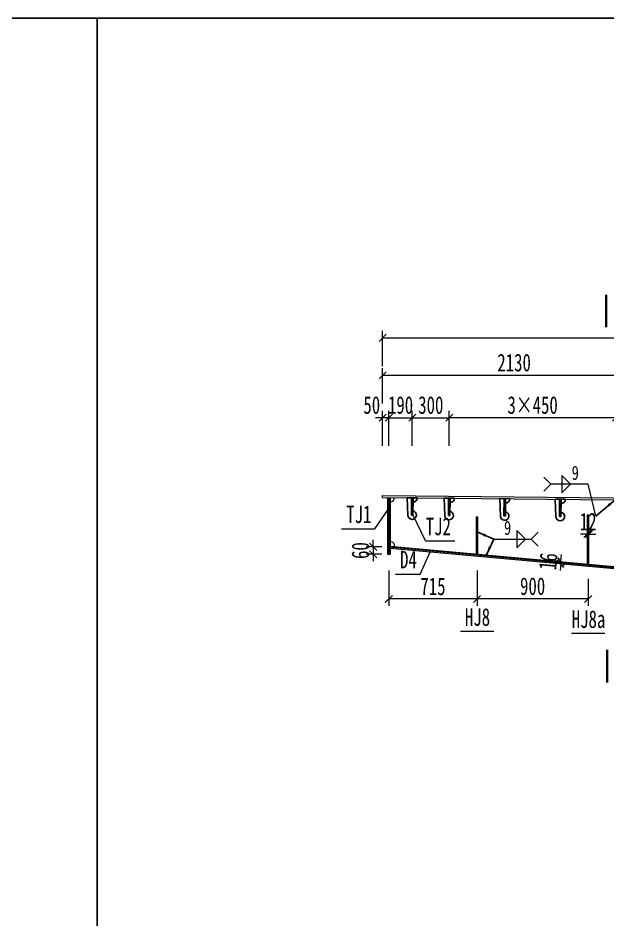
# Model space of a CAD drawing. Header units: millimetres. Extents: x -89049 to 410567, y -307459 to -100425.
# Drawn here: x 167926 to 172705, y -145943 to -138634 of the extents above; entities that cross this region are included whole.
import ezdxf
from ezdxf.enums import TextEntityAlignment as Align

# ---------------------------------------------------------------- set-up
doc = ezdxf.new("R2010")
doc.units = ezdxf.units.MM
doc.layers.get('Defpoints').update_dxf_attribs({"color": 8})
for name, color, linetype, lineweight in [('Dim', 4, 'Continuous', 15), ('文字', 7, 'Continuous', 15), ('粗线', 3, 'Continuous', 35), ('细实线', 4, 'Continuous', 15), ('钢板粗线', 1, 'Continuous', 25), ('钢板细线', 6, 'Continuous', 15)]:
    doc.layers.add(name, color=color, linetype=linetype, lineweight=lineweight)
doc.layers.add('Text', color=4, linetype='Continuous')
doc.styles.add('111', font='', dxfattribs={"width": 0.7})
doc.styles.add('BM_Dim', font='', dxfattribs={"width": 0.85})
doc.styles.add('SMEDI', font='', dxfattribs={"width": 0.75})
doc.styles.get("Standard").update_dxf_attribs({"font": ''})
doc.styles.get('111').set_extended_font_data('仿宋_GB2312')
doc.styles.get('BM_Dim').set_extended_font_data('仿宋_GB2312')
doc.styles.get('SMEDI').set_extended_font_data('仿宋_GB2312')
doc.styles.get('Standard').set_extended_font_data('仿宋_GB2312')
doc.dimstyles.new('200', dxfattribs={"dimscale": 0, "dimtxt": 2.5, "dimasz": 1, "dimexe": 1, "dimexo": 1, "dimgap": 0.6, "dimtad": 1, "dimdec": 0, "dimdsep": 46, "dimtxsty": '111', "dimblk": 'OBLIQUE', "dimcen": 0, "dimclrd": 4, "dimclre": 4, "dimclrt": 4, "dimadec": 1, "dimazin": 2, "dimtfac": 1, "dimtdec": 0, "dimtix": 1, "dimtmove": 2, "dimatfit": 3, "dimfxl": 4, "dimfxlon": 1, "dimtolj": 1, "dimlwd": -1, "dimlwe": -1, "dimarcsym": 0})
doc.dimstyles.new('MSteel_1.0_1.0', dxfattribs={"dimtxt": 3, "dimasz": 1.2, "dimexe": 1, "dimexo": 1, "dimgap": 1, "dimtad": 3, "dimtoh": 1, "dimdec": 0, "dimzin": 0, "dimdsep": 46, "dimtxsty": 'Standard', "dimblk": 'ARCHTICK', "dimcen": 0.09, "dimclrd": 3, "dimclre": 3, "dimadec": 0, "dimazin": 0, "dimtfac": 1, "dimtdec": 4, "dimtofl": 0, "dimtmove": 0, "dimatfit": 3, "dimfxl": 1, "dimtolj": 1, "dimtzin": 0, "dimarcsym": 0})

# ---------------------------------------------------------------- blocks, each defined once
blk = doc.blocks.new('_Oblique')
at = {"color": 0, "linetype": 'ByBlock', "lineweight": -2}
blk.add_line((-0.5, -0.5), (0.5, 0.5), dxfattribs=at)
blk = doc.blocks.new('*D3724')
at = {"layer": 'Defpoints', "color": 0, "transparency": 16777216}
for p in [(173009.8, -141529.2), (170879.8, -142514.5), (173009.8, -142510.4)]:
    blk.add_point(p, dxfattribs=at)
at = {"layer": '细实线', "color": 4, "transparency": 16777216}
for p, q in [((170879.8, -141757.8), (170879.8, -141472.1)), ((173009.8, -141757.8), (173009.8, -141472.1)), ((170879.8, -141529.2), (173009.8, -141529.2))]:
    blk.add_line(p, q, dxfattribs=at)
at = {"layer": '细实线', "color": 4, "transparency": 16777216, "xscale": 57.14285714285715, "yscale": 57.14285714285715, "zscale": 57.14285714285715, "rotation": 180}
blk.add_blockref('_Oblique', (170879.8, -141529.2), dxfattribs=at)
at = {"layer": '细实线', "color": 4, "transparency": 16777216, "xscale": 57.14285714285715, "yscale": 57.14285714285715, "zscale": 57.14285714285715}
blk.add_blockref('_Oblique', (173009.8, -141529.2), dxfattribs=at)
at = {"layer": '细实线', "color": 4, "transparency": 16777216, "insert": (171944.8, -141427), "char_height": 142.86, "attachment_point": 5, "style": '111'}
blk.add_mtext('\\A1;2130', dxfattribs=at)
blk = doc.blocks.new('*D3726')
at = {"layer": 'Defpoints', "color": 0, "transparency": 16777216}
for p in [(171644.8, -142992.7), (172544.8, -143121.5), (171644.8, -143340.8)]:
    blk.add_point(p, dxfattribs=at)
at = {"layer": '细实线', "color": 4, "transparency": 16777216}
for p, q in [((171644.8, -143112.2), (171644.8, -143397.9)), ((172544.8, -143178.6), (172544.8, -143397.9)), ((172544.8, -143340.8), (171644.8, -143340.8))]:
    blk.add_line(p, q, dxfattribs=at)
at = {"layer": '细实线', "color": 4, "transparency": 16777216, "xscale": 57.14285714285715, "yscale": 57.14285714285715, "zscale": 57.14285714285715, "rotation": 180}
blk.add_blockref('_Oblique', (171644.8, -143340.8), dxfattribs=at)
at = {"layer": '细实线', "color": 4, "transparency": 16777216, "xscale": 57.14285714285715, "yscale": 57.14285714285715, "zscale": 57.14285714285715}
blk.add_blockref('_Oblique', (172544.8, -143340.8), dxfattribs=at)
at = {"layer": '细实线', "color": 4, "transparency": 16777216, "insert": (172094.8, -143238.6), "char_height": 142.86, "attachment_point": 5, "style": '111'}
blk.add_mtext('\\A1;900', dxfattribs=at)
blk = doc.blocks.new('_ArchTick')
at = {"color": 0, "linetype": 'ByBlock', "const_width": 0.15}
blk.add_lwpolyline([(-0.5, -0.5), (0.5, 0.5)], dxfattribs=at)
blk = doc.blocks.new('角焊缝1')
at = {"layer": 'Dim'}
blk.add_line((-3101.17, 370.22), (-3106.48, 370.22), dxfattribs=at)
blk.add_lwpolyline([(-3107.48, 369.22), (-3106.48, 370.22), (-3107.48, 371.22)], dxfattribs=at)
blk.add_lwpolyline([(-3104.91, 371.45), (-3104.91, 368.99), (-3103.68, 370.22)], close=True, dxfattribs=at)
blk = doc.blocks.new('角焊缝2')
at = {"layer": 'Dim'}
blk.add_line((-3138.01, 370.22), (-3132.7, 370.22), dxfattribs=at)
blk.add_lwpolyline([(-3134.75, 371.45), (-3134.75, 368.99), (-3133.52, 370.22)], close=True, dxfattribs=at)
blk.add_lwpolyline([(-3131.7, 369.22), (-3132.7, 370.22), (-3131.7, 371.22)], dxfattribs=at)
blk = doc.blocks.new('*D3729')
at = {"layer": 'Defpoints', "color": 0, "transparency": 16777216}
for p in [(170929.8, -142919.1), (170802.7, -142979.5), (170929.8, -142979.5)]:
    blk.add_point(p, dxfattribs=at)
at = {"layer": '细实线', "color": 4, "transparency": 16777216}
for p, q in [((170802.7, -142919.1), (170802.7, -142861.9)), ((170872.7, -142919.1), (170745.5, -142919.1)), ((170802.7, -142919.1), (170802.7, -142979.5)), ((170872.7, -142979.5), (170745.5, -142979.5)), ((170802.7, -142979.5), (170802.7, -143036.6))]:
    blk.add_line(p, q, dxfattribs=at)
at = {"layer": '细实线', "color": 4, "transparency": 16777216, "xscale": 57.14285714285715, "yscale": 57.14285714285715, "zscale": 57.14285714285715}
for p, rotation in [((170802.7, -142919.1), 270), ((170802.7, -142979.5), 90)]:
    blk.add_blockref('_Oblique', p, dxfattribs=dict(at, rotation=rotation))
at = {"layer": '细实线', "color": 4, "transparency": 16777216, "insert": (170700.4, -142949.3), "char_height": 142.86, "attachment_point": 5, "rotation": 90, "style": '111'}
blk.add_mtext('\\A1;60', dxfattribs=at)
blk = doc.blocks.new('*D3735')
at = {"layer": 'Defpoints', "color": 0, "transparency": 16777216}
for p in [(172322.3, -143054.3), (172353.3, -143057.1), (172354.7, -143041.2)]:
    blk.add_point(p, dxfattribs=at)
at = {"layer": '细实线', "color": 4, "transparency": 16777216}
for p, q in [((172323.8, -143038.4), (172329, -142981.5)), ((172322.3, -143054.3), (172265.4, -143049.1)), ((172323.8, -143038.4), (172266.9, -143033.2)), ((172322.3, -143054.3), (172317.1, -143111.2)), ((172323.8, -143038.4), (172322.3, -143054.3))]:
    blk.add_line(p, q, dxfattribs=at)
at = {"layer": '细实线', "color": 4, "transparency": 16777216, "xscale": 57.14285714285715, "yscale": 57.14285714285715, "zscale": 57.14285714285715}
for p, rotation in [((172322.3, -143054.3), 84.79551855728839), ((172323.8, -143038.4), 264.7955185572884)]:
    blk.add_blockref('_Oblique', p, dxfattribs=dict(at, rotation=rotation))
at = {"layer": '细实线', "color": 4, "transparency": 16777216, "insert": (172221.2, -143037.1), "char_height": 142.86, "attachment_point": 5, "rotation": 84.79552, "style": '111'}
blk.add_mtext('\\A1;16', dxfattribs=at)
blk = doc.blocks.new('*D3747')
at = {"layer": 'Defpoints', "color": 0, "transparency": 16777216}
for p in [(170879.8, -141873.3), (170879.8, -142514.5), (170929.8, -142541.7)]:
    blk.add_point(p, dxfattribs=at)
at = {"layer": '细实线', "color": 4, "transparency": 16777216}
for p, q in [((170879.8, -142101.8), (170879.8, -141816.1)), ((170929.8, -142101.8), (170929.8, -141816.1)), ((170879.8, -141873.3), (170822.7, -141873.3)), ((170929.8, -141873.3), (170879.8, -141873.3)), ((170929.8, -141873.3), (170987, -141873.3))]:
    blk.add_line(p, q, dxfattribs=at)
at = {"layer": '细实线', "color": 4, "transparency": 16777216, "xscale": 57.14285714285715, "yscale": 57.14285714285715, "zscale": 57.14285714285715}
blk.add_blockref('_Oblique', (170879.8, -141873.3), dxfattribs=at)
at = {"layer": '细实线', "color": 4, "transparency": 16777216, "xscale": 57.14285714285715, "yscale": 57.14285714285715, "zscale": 57.14285714285715, "rotation": 180}
blk.add_blockref('_Oblique', (170929.8, -141873.3), dxfattribs=at)
at = {"layer": '细实线', "color": 4, "transparency": 16777216, "insert": (170791.7, -141771), "char_height": 142.86, "attachment_point": 5, "style": '111'}
blk.add_mtext('\\A1;50', dxfattribs=at)
blk = doc.blocks.new('12-140加劲 有过焊孔')
at = {"layer": 'Defpoints'}
blk.add_line((0, 0), (0, 140), dxfattribs=at)
at = {"layer": '钢板粗线', "color": 7}
for p, q in [((-6, 0), (-6, 140)), ((-6, 140), (6, 140)), ((6, 0), (6, 140)), ((41, 0), (35, 141.5)), ((-41, 0), (41, 0))]:
    blk.add_line(p, q, dxfattribs=at)
for centre, start, end in [((0, 140), 2.44105, 260.12911), ((-6, 0), 90, 180)]:
    blk.add_arc(centre, 35, start, end, dxfattribs=at)
blk = doc.blocks.new('*D3748')
at = {"layer": 'Defpoints', "color": 0, "transparency": 16777216}
for p in [(171419.8, -141873.3), (171119.8, -142369.6), (171419.8, -142353.6)]:
    blk.add_point(p, dxfattribs=at)
at = {"layer": '细实线', "color": 4, "transparency": 16777216}
for p, q in [((171119.8, -142101.8), (171119.8, -141816.1)), ((171419.8, -142101.8), (171419.8, -141816.1)), ((171119.8, -141873.3), (171419.8, -141873.3))]:
    blk.add_line(p, q, dxfattribs=at)
at = {"layer": '细实线', "color": 4, "transparency": 16777216, "xscale": 57.14285714285715, "yscale": 57.14285714285715, "zscale": 57.14285714285715, "rotation": 180}
blk.add_blockref('_Oblique', (171119.8, -141873.3), dxfattribs=at)
at = {"layer": '细实线', "color": 4, "transparency": 16777216, "xscale": 57.14285714285715, "yscale": 57.14285714285715, "zscale": 57.14285714285715}
blk.add_blockref('_Oblique', (171419.8, -141873.3), dxfattribs=at)
at = {"layer": '细实线', "color": 4, "transparency": 16777216, "insert": (171269.8, -141771), "char_height": 142.86, "attachment_point": 5, "style": '111'}
blk.add_mtext('\\A1;300', dxfattribs=at)
blk = doc.blocks.new('*D3751')
at = {"layer": 'Defpoints', "color": 0, "transparency": 16777216}
for p in [(172538.8, -142849.2), (172550.8, -142815.6), (172550.8, -142849.2)]:
    blk.add_point(p, dxfattribs=at)
at = {"layer": '细实线', "color": 4, "transparency": 16777216}
for p, q in [((172538.8, -142815.6), (172538.8, -142758.4)), ((172550.8, -142815.6), (172550.8, -142758.4)), ((172538.8, -142815.6), (172481.7, -142815.6)), ((172538.8, -142815.6), (172550.8, -142815.6)), ((172550.8, -142815.6), (172608, -142815.6))]:
    blk.add_line(p, q, dxfattribs=at)
at = {"layer": '细实线', "color": 4, "transparency": 16777216, "xscale": 57.14285714285715, "yscale": 57.14285714285715, "zscale": 57.14285714285715}
blk.add_blockref('_Oblique', (172538.8, -142815.6), dxfattribs=at)
at = {"layer": '细实线', "color": 4, "transparency": 16777216, "xscale": 57.14285714285715, "yscale": 57.14285714285715, "zscale": 57.14285714285715, "rotation": 180}
blk.add_blockref('_Oblique', (172550.8, -142815.6), dxfattribs=at)
at = {"layer": '细实线', "color": 4, "transparency": 16777216, "insert": (172544.8, -142714.9), "char_height": 142.86, "attachment_point": 5, "style": '111'}
blk.add_mtext('\\A1;12', dxfattribs=at)
blk = doc.blocks.new('*D3752')
at = {"layer": 'Defpoints', "color": 0, "transparency": 16777216}
for p in [(171644.8, -142928.7), (170929.8, -142967.2), (170929.8, -143340.8)]:
    blk.add_point(p, dxfattribs=at)
at = {"layer": '细实线', "color": 4, "transparency": 16777216}
for p, q in [((170929.8, -143112.2), (170929.8, -143397.9)), ((171644.8, -143112.2), (171644.8, -143397.9)), ((171644.8, -143340.8), (170929.8, -143340.8))]:
    blk.add_line(p, q, dxfattribs=at)
at = {"layer": '细实线', "color": 4, "transparency": 16777216, "xscale": 57.14285714285715, "yscale": 57.14285714285715, "zscale": 57.14285714285715, "rotation": 180}
blk.add_blockref('_Oblique', (170929.8, -143340.8), dxfattribs=at)
at = {"layer": '细实线', "color": 4, "transparency": 16777216, "xscale": 57.14285714285715, "yscale": 57.14285714285715, "zscale": 57.14285714285715}
blk.add_blockref('_Oblique', (171644.8, -143340.8), dxfattribs=at)
at = {"layer": '细实线', "color": 4, "transparency": 16777216, "insert": (171287.3, -143240.1), "char_height": 142.86, "attachment_point": 5, "style": '111'}
blk.add_mtext('\\A1;715', dxfattribs=at)
blk = doc.blocks.new('*D3753')
at = {"layer": 'Defpoints', "color": 0, "transparency": 16777216}
for p in [(184129.6, -141225.6), (184129.6, -142226.3), (170879.8, -142514.5)]:
    blk.add_point(p, dxfattribs=at)
at = {"layer": '细实线', "color": 4, "transparency": 16777216}
for p, q in [((170879.8, -141454.1), (170879.8, -141168.4)), ((184129.6, -141454.1), (184129.6, -141168.4)), ((170879.8, -141225.6), (184129.6, -141225.6))]:
    blk.add_line(p, q, dxfattribs=at)
at = {"layer": '细实线', "color": 4, "transparency": 16777216, "xscale": 57.14285714285715, "yscale": 57.14285714285715, "zscale": 57.14285714285715, "rotation": 180}
blk.add_blockref('_Oblique', (170879.8, -141225.6), dxfattribs=at)
at = {"layer": '细实线', "color": 4, "transparency": 16777216, "xscale": 57.14285714285715, "yscale": 57.14285714285715, "zscale": 57.14285714285715}
blk.add_blockref('_Oblique', (184129.6, -141225.6), dxfattribs=at)
at = {"layer": '细实线', "color": 4, "transparency": 16777216, "insert": (177504.7, -141123.3), "char_height": 142.86, "attachment_point": 5, "style": '111'}
blk.add_mtext('\\A1;13250', dxfattribs=at)
blk = doc.blocks.new('*D3762')
at = {"layer": 'Defpoints', "color": 0, "transparency": 16777216}
for p in [(171119.8, -141873.3), (171119.8, -142369.6), (170929.8, -142541.7)]:
    blk.add_point(p, dxfattribs=at)
at = {"layer": '细实线', "color": 4, "transparency": 16777216}
for p, q in [((170929.8, -142101.8), (170929.8, -141816.1)), ((171119.8, -142101.8), (171119.8, -141816.1)), ((170929.8, -141873.3), (170872.7, -141873.3)), ((170929.8, -141873.3), (171119.8, -141873.3)), ((171119.8, -141873.3), (171177, -141873.3))]:
    blk.add_line(p, q, dxfattribs=at)
at = {"layer": '细实线', "color": 4, "transparency": 16777216, "xscale": 57.14285714285715, "yscale": 57.14285714285715, "zscale": 57.14285714285715}
blk.add_blockref('_Oblique', (170929.8, -141873.3), dxfattribs=at)
at = {"layer": '细实线', "color": 4, "transparency": 16777216, "xscale": 57.14285714285715, "yscale": 57.14285714285715, "zscale": 57.14285714285715, "rotation": 180}
blk.add_blockref('_Oblique', (171119.8, -141873.3), dxfattribs=at)
at = {"layer": '细实线', "color": 4, "transparency": 16777216, "insert": (171024.8, -141771), "char_height": 142.86, "attachment_point": 5, "style": '111'}
blk.add_mtext('\\A1;190', dxfattribs=at)
blk = doc.blocks.new('*D3763')
at = {"layer": 'Defpoints', "color": 0, "transparency": 16777216}
for p in [(171419.9, -141873.3), (172769.9, -142327.1), (171419.9, -142438.2)]:
    blk.add_point(p, dxfattribs=at)
at = {"layer": '细实线', "color": 4, "transparency": 16777216}
for p, q in [((171419.9, -142101.8), (171419.9, -141816.1)), ((172769.9, -142101.8), (172769.9, -141816.1)), ((172769.9, -141873.3), (171419.9, -141873.3))]:
    blk.add_line(p, q, dxfattribs=at)
at = {"layer": '细实线', "color": 4, "transparency": 16777216, "xscale": 57.14285714285715, "yscale": 57.14285714285715, "zscale": 57.14285714285715, "rotation": 180}
blk.add_blockref('_Oblique', (171419.9, -141873.3), dxfattribs=at)
at = {"layer": '细实线', "color": 4, "transparency": 16777216, "xscale": 57.14285714285715, "yscale": 57.14285714285715, "zscale": 57.14285714285715}
blk.add_blockref('_Oblique', (172769.9, -141873.3), dxfattribs=at)
at = {"layer": '细实线', "color": 4, "transparency": 16777216, "insert": (172094.9, -141771), "char_height": 142.86, "attachment_point": 5, "style": '111'}
blk.add_mtext('\\A1;3×450', dxfattribs=at)

msp = doc.modelspace()

# ---------------------------------------------------------------- linework, layer by layer
at = {"layer": 'Defpoints'}
for p, q in [((170929.8, -142519.5), (170929.8, -142979.5)), ((172544.8, -143058.5), (172544.8, -142658.5)), ((171644.8, -142976.6), (171644.8, -142676.6)), ((170929.8, -142919.5), (173608.1, -143163.4))]:
    msp.add_line(p, q, dxfattribs=at)
for points in [[(146566.6, -138634.1), (168566.6, -138634.1), (168566.6, -153251.3), (146566.6, -153251.3)], [(168566.6, -138634.1), (190566.6, -138634.1), (190566.6, -153251.3), (168566.6, -153251.3)]]:
    msp.add_lwpolyline(points, close=True, dxfattribs=at)
at = {"layer": '粗线'}
for p, q in [((172690, -141139.2), (172690, -140875.9)), ((172697.7, -144017.6), (172697.7, -143754.3))]:
    msp.add_line(p, q, dxfattribs=at)
at = {"layer": '细实线'}
for p, q in [((172608, -142670.7), (172544.9, -142411.6)), ((170815.7, -142773.1), (170917.8, -142625.8)), ((171225.7, -142871), (171122.2, -142651.5)), ((170547, -142773.1), (170815.7, -142773.1)), ((171225.7, -142871), (171463.6, -142871)), ((171183.6, -143139.8), (171270.3, -142949.3)), ((170984, -143139.8), (171183.6, -143139.8)), ((171509.7, -143602.8), (171780.6, -143602.8)), ((172409.4, -143619.8), (172680.3, -143619.8))]:
    msp.add_line(p, q, dxfattribs=at)
at = {"layer": '钢板细线'}
for p, q in [((170879.8, -142519), (170879.8, -142503)), ((170917.8, -142519.3), (170917.8, -142979.5)), ((170941.8, -142519.6), (170941.8, -142979.5)), ((172538.8, -143058), (172538.8, -142658.5)), ((172538.8, -142658.5), (172550.8, -142658.5)), ((172550.8, -143059.1), (172550.8, -142658.5)), ((171638.8, -142976), (171638.8, -142676.6)), ((171638.8, -142676.6), (171650.8, -142676.6)), ((171650.8, -142977.1), (171650.8, -142676.6)), ((170941.8, -142912.5), (173579.2, -143152.7)), ((170941.8, -142928.6), (173595.4, -143170.3)), ((170917.8, -142979.5), (170941.8, -142979.5))]:
    msp.add_line(p, q, dxfattribs=at)
at = {"layer": '钢板细线', "elevation": 0}
for points in [[(170879.8, -142503), (178084.8, -142575.1)], [(170879.8, -142519), (178084.8, -142591.1)]]:
    msp.add_lwpolyline(points, dxfattribs=at)
at = {"layer": '钢板细线'}
for centre, start, end in [((170941.8, -142519.6), 270, 359.42629), ((170941.8, -142912.1), 354.79552, 90)]:
    msp.add_arc(centre, 35, start, end, dxfattribs=at)

# ---------------------------------------------------------------- block references
at = {"layer": '细实线', "color": 8, "xscale": 57.1428571428572, "yscale": 57.1428571428572, "zscale": 57.1428571428572}
for name, p in [('角焊缝1', (349754.9, -163567.3)), ('角焊缝2', (351094.3, -164013))]:
    msp.add_blockref(name, p, dxfattribs=at)
at = {"layer": '细实线', "rotation": 179.4262908401}
for p in [(171119.8, -142521.4), (171419.8, -142524.4), (171869.8, -142528.9), (172319.8, -142533.4)]:
    msp.add_blockref('12-140加劲 有过焊孔', p, dxfattribs=at)

# ---------------------------------------------------------------- texts
at = {"layer": 'Text', "style": 'SMEDI', "width": 0.75}
for p in [(172411.3, -142319.7), (171863, -142765.5)]:
    msp.add_text('9', height=114.3, dxfattribs=at).set_placement(p, align=Align.MIDDLE_LEFT)
at = {"layer": '文字', "style": 'BM_Dim', "width": 0.7}
for s, p in [('TJ1', (170686.5, -142770)), ('TJ2', (171330.6, -142868)), ('D4', (171088.9, -143136.8)), ('HJ8', (171648.2, -143602.2)), ('HJ8a', (172547.8, -143619.2))]:
    msp.add_text(s, height=142.86, dxfattribs=at).set_placement(p, align=Align.BOTTOM_CENTER)

# ---------------------------------------------------------------- dimensions: what is measured, and where the dimension line sits
at = {"layer": '细实线'}
for base, p1, p2, override, picture, middle in [((184129.6, -141225.6), (170879.8, -142514.5), (184129.6, -142226.3), {"dimscale": 57.142857, "dimtxsty": '111', "dimblk": 'Oblique'}, '*D3753', (177504.7, -141123.3)), ((173009.8, -141529.2), (170879.8, -142514.5), (173009.8, -142510.4), {"dimscale": 57.142857, "dimtxsty": '111', "dimblk": 'Oblique'}, '*D3724', (171944.8, -141427)), ((171119.8, -141873.3), (170929.8, -142541.7), (171119.8, -142369.6), {"dimscale": 57.142857, "dimblk": 'Oblique'}, '*D3762', (171024.8, -141771)), ((171419.8, -141873.3), (171119.8, -142369.6), (171419.8, -142353.6), {"dimscale": 57.142857, "dimblk": 'Oblique'}, '*D3748', (171269.8, -141771)), ((170929.8, -143340.8), (171644.8, -142928.7), (170929.8, -142967.2), {"dimscale": 57.142857, "dimblk": 'Oblique'}, '*D3752', (171287.3, -143240.1)), ((171644.8, -143340.8), (172544.8, -143121.5), (171644.8, -142992.7), {"dimscale": 57.142857, "dimblk": 'Oblique'}, '*D3726', (172094.8, -143238.6))]:
    dim = msp.add_linear_dim(base=base, p1=p1, p2=p2, dimstyle='200', override=override, dxfattribs=at)
    dim.commit()
    dim.dimension.update_dxf_attribs({"geometry": picture, "text_midpoint": middle})
dim = msp.add_linear_dim(base=(170879.8, -141873.3), p1=(170929.8, -142541.7), p2=(170879.8, -142514.5), dimstyle='200', override={"dimscale": 57.142857, "dimblk": 'Oblique'}, dxfattribs=at)
dim.commit()
dim.dimension.update_dxf_attribs({"geometry": '*D3747', "text_midpoint": (170791.7, -141771), "dimtype": 160})
dim = msp.add_linear_dim(base=(171419.9, -141873.3), p1=(172769.9, -142327.1), p2=(171419.9, -142438.2), text='3×450', dimstyle='200', override={"dimscale": 57.142857, "dimtxsty": '111', "dimblk": 'Oblique'}, dxfattribs=at)
dim.commit()
dim.dimension.update_dxf_attribs({"geometry": '*D3763', "text_midpoint": (172094.9, -141771)})
for p1, p2, distance, picture, middle in [((172538.8, -142849.2), (172550.8, -142849.2), 33.6, '*D3751', (172544.8, -142714.9)), ((172354.7, -143041.2), (172353.3, -143057.1), -31.1, '*D3735', (172221.2, -143037.1))]:
    dim = msp.add_aligned_dim(p1=p1, p2=p2, distance=distance, dimstyle='200', override={"dimscale": 57.142857, "dimblk": 'Oblique'}, dxfattribs=at)
    dim.commit()
    dim.dimension.update_dxf_attribs({"geometry": picture, "text_midpoint": middle})
dim = msp.add_linear_dim(base=(170802.7, -142979.5), p1=(170929.8, -142919.1), p2=(170929.8, -142979.5), angle=90, dimstyle='200', override={"dimscale": 57.142857, "dimblk": 'Oblique'}, dxfattribs=at)
dim.commit()
dim.dimension.update_dxf_attribs({"geometry": '*D3729', "text_midpoint": (170700.4, -142949.3)})

# ---------------------------------------------------------------- leaders
at = {"layer": 'Dim'}
for points in [[(172763.8, -142537.8), (172608, -142670.7)], [(171650.7, -142799.8), (171779.5, -142857.4)], [(171720.2, -142983.4), (171779.5, -142857.4)]]:
    msp.add_leader(points, dimstyle='MSteel_1.0_1.0', override={"dimscale": 57.142857, "dimclrd": 256}, dxfattribs=at)

doc.saveas('drawing.dxf')
